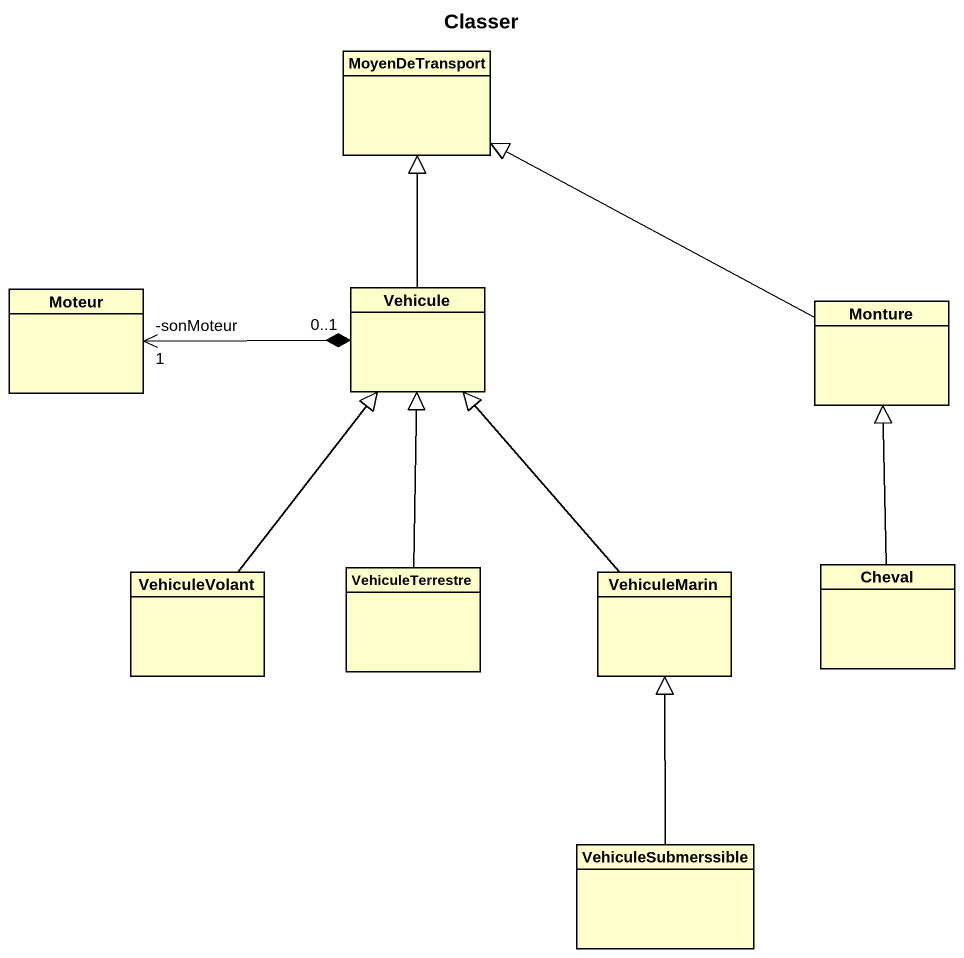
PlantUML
@startuml
title Classer
hide circle
hide empty members
class MoyenDeTransport
class Moteur
class Vehicule
class Monture
class VehiculeVolant
class VehiculeTerrestre
class VehiculeMarin
class Cheval
class VehiculeSubmerssible
Moteur "-sonMoteur\n1" <-right-* "0..1" Vehicule
Vehicule -up-|> MoyenDeTransport
Monture -left-|> MoyenDeTransport
VehiculeVolant -up-|> Vehicule
VehiculeTerrestre -up-|> Vehicule
VehiculeMarin -up-|> Vehicule
Cheval -up-|> Monture
VehiculeSubmerssible -up-|> VehiculeMarin
@enduml
